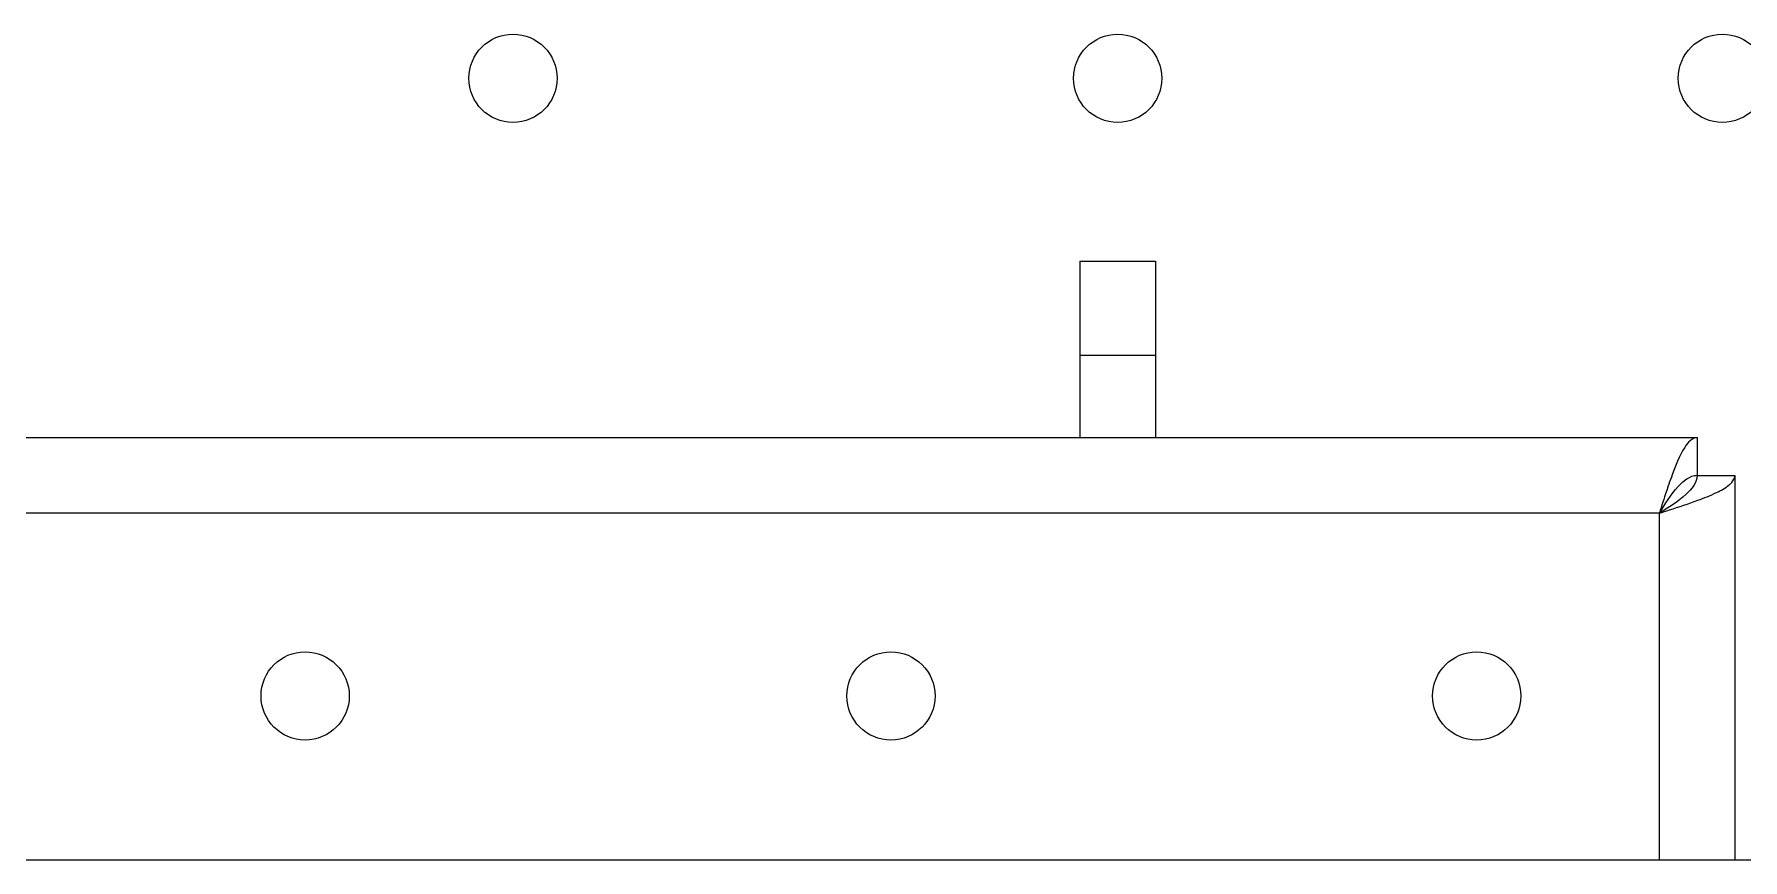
# Model space of a CAD drawing. Header units: millimetres. Extents: x 32496 to 166256, y 3504 to 23939.
# Drawn here: x 46300.6 to 46571.9, y 21390.9 to 21521.9 of the extents above; entities that cross this region are included whole.
import ezdxf

# ---------------------------------------------------------------- set-up
doc = ezdxf.new("R2010")
doc.units = ezdxf.units.MM
doc.layers.add('变压器模型_1__0', color=7, linetype='Continuous')

msp = doc.modelspace()

# ---------------------------------------------------------------- linework, layer by layer
at = {"layer": '变压器模型_1__0', "color": 6, "linetype": 'Continuous'}
for p, q in [((46466.64, 21485.888), (46466.64, 21457.888)), ((46466.64, 21485.888), (46478.64, 21485.888)), ((46478.64, 21485.888), (46478.64, 21457.888)), ((46012.64, 21457.888), (46564.64, 21457.888)), ((46564.64, 21457.888), (46564.64, 21451.888)), ((46564.64, 21451.888), (46570.64, 21451.888)), ((46570.64, 21451.888), (46570.64, 21390.888)), ((45612.64, 21390.888), (46650.199, 21390.888))]:
    msp.add_line(p, q, dxfattribs=at)
at = {"layer": '变压器模型_1__0', "color": 9, "linetype": 'Continuous'}
for p, q in [((46478.64, 21470.888), (46466.64, 21470.888)), ((46558.64, 21445.888), (46012.64, 21445.888)), ((46558.64, 21390.888), (46558.64, 21445.888))]:
    msp.add_line(p, q, dxfattribs=at)
at = {"layer": '变压器模型_1__0', "color": 6, "linetype": 'Continuous'}
for centre in [(46376.64, 21514.888), (46472.64, 21514.888), (46568.64, 21514.888), (46343.64, 21416.888), (46436.64, 21416.888), (46529.64, 21416.888)]:
    msp.add_circle(centre, 7, dxfattribs=at)
msp.add_arc((46628.028, 21427.151), 71.785, 159.74986, 161.03471, dxfattribs=at)
for points, knots in [([(46564.64, 21457.888), (46563.796, 21457.888), (46561.976, 21455.587), (46561.229, 21453.481), (46560.68, 21451.997)], [0, 0, 0, 0, 0.3477511, 1, 1, 1, 1]), ([(46564.64, 21451.888), (46564.64, 21450.729), (46562.5, 21448.205), (46560.101, 21446.818), (46558.64, 21445.888)], [0, 0, 0, 0, 0.4008802, 1, 1, 1, 1]), ([(46558.64, 21445.888), (46559.57, 21447.349), (46560.957, 21449.748), (46563.481, 21451.888), (46564.64, 21451.888)], [0, 0, 0, 0, 0.5991198, 1, 1, 1, 1]), ([(46560.14, 21450.48), (46560.013, 21450.112), (46559.498, 21448.586), (46559.01, 21447.051), (46558.64, 21445.888)], [0, 0, 0, 0, 0.2422793, 1, 1, 1, 1]), ([(46564.748, 21447.928), (46565.749, 21448.298), (46567.469, 21448.986), (46569.12, 21449.883), (46569.726, 21450.388)], [0, 0, 0, 0, 0.574777, 1, 1, 1, 1]), ([(46569.726, 21450.388), (46569.866, 21450.504), (46570.3, 21450.9), (46570.64, 21451.475), (46570.64, 21451.888)], [0, 0, 0, 0, 0.3058651, 1, 1, 1, 1]), ([(46558.64, 21445.888), (46559.172, 21446.058), (46561.218, 21446.709), (46563.259, 21447.378), (46564.748, 21447.928)], [0, 0, 0, 0, 0.2603841, 1, 1, 1, 1])]:
    msp.add_open_spline(points, degree=3, knots=knots, dxfattribs=at)

doc.saveas('drawing.dxf')
